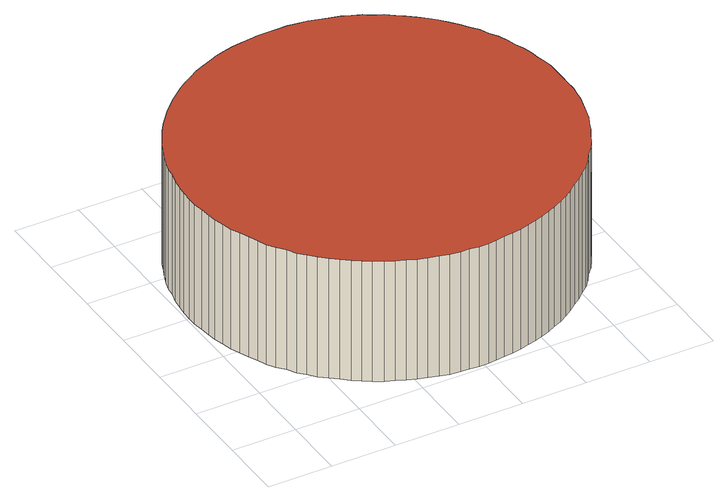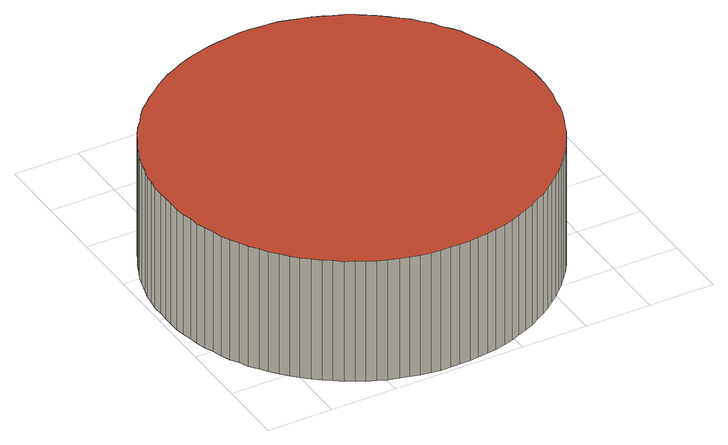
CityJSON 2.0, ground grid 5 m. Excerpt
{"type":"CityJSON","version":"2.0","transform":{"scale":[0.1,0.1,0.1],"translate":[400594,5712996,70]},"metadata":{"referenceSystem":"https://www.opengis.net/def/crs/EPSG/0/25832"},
"CityObjects":{
"building1":{"type":"Building","attributes":{"description":"FF_35","LoD1_datenquelleDachhoehe":"9998","LoD1_bezugspunktDach":"2200","LoD3_datenquelleBodenhoehe":"1000","LoD3_datenquelleLage":"1000","LoD3_datenquelleDachhoehe":"9998","LoD3_FFDatum":"2024-01-16","LoD2_FFDatum":"2024-01-15","LoD2_datenquelleDachhoehe":"9998","LoD2_datenquelleBodenhoehe":"1000","LoD2_datenquelleLage":"1000","LoD1_AnlassartAlkis":300200,"LoD1_FFDatumAlkis":"2022-05-03","LoD1_Fortfuehrungsfall":"Neuerfassung","LoD1_datenquelleBodenhoehe":"1000","LoD1_datenquelleLage":"1000"},"geometry":[{"type":"MultiSurface","lod":"2","boundaries":[[[0,1,2,3,4,5,6,7,8,9,10,11,12,13,14,15,16,17,18,19,20,21,22,23,24,25,26,27,28,29,30,31,32,33,34,35,36,37,38,39,40,41,42,43,44,45,46,47,48,49,50,51,52,53,54,55,56,57,58,59,60,61,62,63,64,65,66,67,68,69,70,71,72,73,74,75,76,77,78,79,80,81,82,83,84,85,86,87,88,89,90,91,92,93,94,95,96,97,98,99,100,101,102,103,104,105,106,107,108,109,110,111,112,113,114,115,116,117,118,119,120,121,122]],[[123,122,121,124]],[[124,121,120,125]],[[125,120,119,126]],[[126,119,118,127]],[[127,118,117,128]],[[128,117,116,129]],[[129,116,115,130]],[[130,115,114,131]],[[131,114,113,132]],[[132,113,112,133]],[[133,112,111,134]],[[134,111,110,135]],[[135,110,109,136]],[[136,109,108,137]],[[137,108,107,138]],[[138,107,106,139]],[[139,106,105,140]],[[140,105,104,141]],[[141,104,103,142]],[[142,103,102,143]],[[143,102,101,144]],[[144,101,100,145]],[[145,100,99,146]],[[146,99,98,147]],[[147,98,97,148]],[[148,97,96,149]],[[149,96,95,150]],[[150,95,94,151]],[[151,94,93,152]],[[152,93,92,153]],[[153,92,91,154]],[[154,91,90,155]],[[155,90,89,156]],[[156,89,88,157]],[[157,88,87,158]],[[158,87,86,159]],[[159,86,85,160]],[[160,85,84,161]],[[161,84,83,162]],[[162,83,82,163]],[[163,82,81,164]],[[164,81,80,165]],[[165,80,79,166]],[[166,79,78,167]],[[167,78,77,168]],[[168,77,76,169]],[[169,76,75,170]],[[170,75,74,171]],[[171,74,73,172]],[[172,73,72,173]],[[173,72,71,174]],[[174,71,70,175]],[[175,70,69,176]],[[176,69,68,177]],[[177,68,67,178]],[[178,67,66,179]],[[179,66,65,180]],[[180,65,64,181]],[[181,64,63,182]],[[182,63,62,183]],[[183,62,61,184]],[[184,61,60,185]],[[185,60,59,186]],[[186,59,58,187]],[[187,58,57,188]],[[188,57,56,189]],[[189,56,55,190]],[[190,55,54,191]],[[191,54,53,192]],[[192,53,52,193]],[[193,52,51,194]],[[194,51,50,195]],[[195,50,49,196]],[[196,49,48,197]],[[197,48,47,198]],[[198,47,46,199]],[[199,46,45,200]],[[200,45,44,201]],[[201,44,43,202]],[[202,43,42,203]],[[203,42,41,204]],[[204,41,40,205]],[[205,40,39,206]],[[206,39,38,207]],[[207,38,37,208]],[[208,37,36,209]],[[209,36,35,210]],[[210,35,34,211]],[[211,34,33,212]],[[212,33,32,213]],[[213,32,31,214]],[[214,31,30,215]],[[215,30,29,216]],[[216,29,28,217]],[[217,28,27,218]],[[218,27,26,219]],[[219,26,25,220]],[[220,25,24,221]],[[221,24,23,222]],[[222,23,22,223]],[[223,22,21,224]],[[224,21,20,225]],[[225,20,19,226]],[[226,19,18,227]],[[227,18,17,228]],[[228,17,16,229]],[[229,16,15,230]],[[230,15,14,231]],[[231,14,13,232]],[[232,13,12,233]],[[233,12,11,234]],[[234,11,10,235]],[[235,10,9,236]],[[236,9,8,237]],[[237,8,7,238]],[[238,7,6,239]],[[239,6,5,240]],[[240,5,4,241]],[[241,4,3,242]],[[242,3,2,243]],[[243,2,1,244]],[[244,1,0,245]],[[245,0,122,123]],[[124,125,126,127,128,129,130,131,132,133,134,135,136,137,138,139,140,141,142,143,144,145,146,147,148,149,150,151,152,153,154,155,156,157,158,159,160,161,162,163,164,165,166,167,168,169,170,171,172,173,174,175,176,177,178,179,180,181,182,183,184,185,186,187,188,189,190,191,192,193,194,195,196,197,198,199,200,201,202,203,204,205,206,207,208,209,210,211,212,213,214,215,216,217,218,219,220,221,222,223,224,225,226,227,228,229,230,231,232,233,234,235,236,237,238,239,240,241,242,243,244,245,123]]],"semantics":{"surfaces":[{"type":"RoofSurface"},{"type":"WallSurface"},{"type":"GroundSurface"}],"values":[0,1,1,1,1,1,1,1,1,1,1,1,1,1,1,1,1,1,1,1,1,1,1,1,1,1,1,1,1,1,1,1,1,1,1,1,1,1,1,1,1,1,1,1,1,1,1,1,1,1,1,1,1,1,1,1,1,1,1,1,1,1,1,1,1,1,1,1,1,1,1,1,1,1,1,1,1,1,1,1,1,1,1,1,1,1,1,1,1,1,1,1,1,1,1,1,1,1,1,1,1,1,1,1,1,1,1,1,1,1,1,1,1,1,1,1,1,1,1,1,1,1,1,1,2]}}]}
},
"vertices":[
[160,4,108],[167,5,108],[174,6,108],[181,7,108],[188,9,108],[195,11,108],[201,13,108],[208,16,108],[214,19,108],[221,22,108],[227,26,108],[233,30,108],[239,35,108],[245,39,108],[250,44,108],[256,49,108],[261,55,108],[265,61,108],[270,67,108],[274,73,108],[277,79,108],[281,86,108],[284,93,108],[287,99,108],[289,106,108],[291,114,108],[293,121,108],[294,128,108],[295,135,108],[295,143,108],[295,150,108],[295,157,108],[295,165,108],[294,172,108],[292,179,108],[291,186,108],[289,193,108],[286,200,108],[284,207,108],[281,214,108],[277,220,108],[274,227,108],[269,233,108],[265,239,108],[260,245,108],[255,251,108],[250,256,108],[244,261,108],[238,266,108],[232,270,108],[226,275,108],[219,278,108],[213,282,108],[206,285,108],[199,288,108],[191,290,108],[184,292,108],[177,294,108],[169,295,108],[162,296,108],[154,296,108],[147,296,108],[139,296,108],[132,295,108],[124,294,108],[117,293,108],[109,291,108],[102,289,108],[95,286,108],[88,283,108],[81,280,108],[75,276,108],[68,272,108],[62,268,108],[56,263,108],[50,258,108],[45,253,108],[40,248,108],[35,242,108],[30,236,108],[26,230,108],[22,223,108],[18,216,108],[15,209,108],[12,202,108],[9,195,108],[7,188,108],[6,181,108],[4,173,108],[3,165,108],[2,158,108],[2,150,108],[2,143,108],[3,135,108],[4,127,108],[5,120,108],[7,113,108],[9,105,108],[12,98,108],[15,91,108],[18,84,108],[21,77,108],[25,71,108],[30,65,108],[34,58,108],[39,53,108],[44,47,108],[50,42,108],[56,37,108],[62,32,108],[68,28,108],[74,24,108],[81,20,108],[88,17,108],[95,14,108],[102,11,108],[109,9,108],[117,7,108],[124,5,108],[132,4,108],[139,4,108],[146,3,108],[153,3,108],[153,3,8],[146,3,8],[139,4,8],[132,4,8],[124,5,8],[117,7,8],[109,9,8],[102,11,8],[95,14,8],[88,17,8],[81,20,8],[74,24,8],[68,28,8],[62,32,8],[56,37,8],[50,42,8],[44,47,8],[39,53,8],[34,58,8],[30,65,8],[25,71,8],[21,77,8],[18,84,8],[15,91,8],[12,98,8],[9,105,8],[7,113,8],[5,120,8],[4,127,8],[3,135,8],[2,143,8],[2,150,8],[2,158,8],[3,165,8],[4,173,8],[6,181,8],[7,188,8],[9,195,8],[12,202,8],[15,209,8],[18,216,8],[22,223,8],[26,230,8],[30,236,8],[35,242,8],[40,248,8],[45,253,8],[50,258,8],[56,263,8],[62,268,8],[68,272,8],[75,276,8],[81,280,8],[88,283,8],[95,286,8],[102,289,8],[109,291,8],[117,293,8],[124,294,8],[132,295,8],[139,296,8],[147,296,8],[154,296,8],[162,296,8],[169,295,8],[177,294,8],[184,292,8],[191,290,8],[199,288,8],[206,285,8],[213,282,8],[219,278,8],[226,275,8],[232,270,8],[238,266,8],[244,261,8],[250,256,8],[255,251,8],[260,245,8],[265,239,8],[269,233,8],[274,227,8],[277,220,8],[281,214,8],[284,207,8],[286,200,8],[289,193,8],[291,186,8],[292,179,8],[294,172,8],[295,165,8],[295,157,8],[295,150,8],[295,143,8],[295,135,8],[294,128,8],[293,121,8],[291,114,8],[289,106,8],[287,99,8],[284,93,8],[281,86,8],[277,79,8],[274,73,8],[270,67,8],[265,61,8],[261,55,8],[256,49,8],[250,44,8],[245,39,8],[239,35,8],[233,30,8],[227,26,8],[221,22,8],[214,19,8],[208,16,8],[201,13,8],[195,11,8],[188,9,8],[181,7,8],[174,6,8],[167,5,8],[160,4,8]
]}
